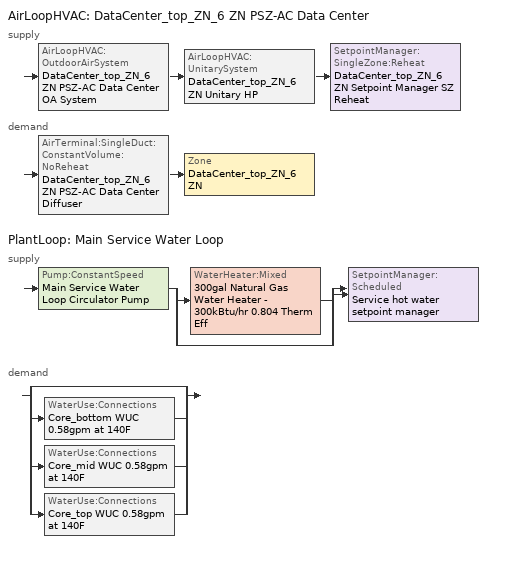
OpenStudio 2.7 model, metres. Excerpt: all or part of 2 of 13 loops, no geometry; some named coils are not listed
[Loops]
AirLoopHVAC 'DataCenter_top_ZN_6 ZN PSZ-AC Data Center'
 supply: AirLoopHVAC:OutdoorAirSystem 'DataCenter_top_ZN_6 ZN PSZ-AC Data Center OA System' > AirLoopHVAC:UnitarySystem 'DataCenter_top_ZN_6 ZN Unitary HP' > SetpointManager:SingleZone:Reheat 'DataCenter_top_ZN_6 ZN Setpoint Manager SZ Reheat'
 demand: AirTerminal:SingleDuct:ConstantVolume:NoReheat 'DataCenter_top_ZN_6 ZN PSZ-AC Data Center Diffuser' > Zone 'DataCenter_top_ZN_6 ZN'
PlantLoop 'Main Service Water Loop'
 supply: Pump:ConstantSpeed 'Main Service Water Loop Circulator Pump' > split
  | WaterHeater:Mixed '300gal Natural Gas Water Heater - 300kBtu/hr 0.804 Therm Eff'
  | bypass
  join > SetpointManager:Scheduled 'Service hot water setpoint manager'
 demand: split
  | bypass
  | WaterUse:Connections 'Core_bottom WUC 0.58gpm at 140F'
  | WaterUse:Connections 'Core_mid WUC 0.58gpm at 140F'
  | WaterUse:Connections 'Core_top WUC 0.58gpm at 140F'
[Sizing:Zone] Zone Cooling Design Supply Air Temperature Input Method=SupplyAirTemperature; Zone Cooling Design Supply Air Temperature {C}=12.7778; Zone Cooling Design Supply Air Temperature Difference {deltaC}=11.11; Zone Heating Design Supply Air Temperature Input Method=SupplyAirTemperature; Zone Heating Design Supply Air Temperature Difference {deltaC}=11.11; Zone Cooling Design Supply Air Humidity Ratio {kg-H2O/kg-air}=0.0085; Zone Heating Design Supply Air Humidity Ratio {kg-H2O/kg-air}=0.008; Heating Design Air Flow Method=DesignDay; Account for Dedicated Outdoor Air System=No; Dedicated Outdoor Air System Control Strategy=NeutralSupplyAir; Dedicated Outdoor Air Low Setpoint Temperature for Design {C}=autosize; Dedicated Outdoor Air High Setpoint Temperature for Design {C}=autosize
Name | Zone Heating Design Supply Air Temperature {C} | Cooling Design Air Flow Method
Basement ZN | 50 | DesignDayWithLimit
DataCenter_top_ZN_6 ZN | 40 | DesignDay
[Zone equipment]
DataCenter_top_ZN_6 ZN: DataCenter_top_ZN_6 ZN PSZ-AC Data Center Diffuser
[PlantLoop]
Main Service Water Loop: Glycol Concentration=0; Maximum Loop Temperature {C}=60; Minimum Loop Temperature {C}=10; Plant Loop Volume {m3}=Autocalculate; Load Distribution Scheme=Optimal
[Sizing:Plant]
Main Service Water Loop: Loop Type=Heating; Design Loop Exit Temperature {C}=60; Loop Design Temperature Difference {deltaC}=5; Sizing Option=NonCoincident; Zone Timesteps in Averaging Window=1; Coincident Sizing Factor Mode=None
[SetpointManager:Scheduled]
Service hot water setpoint manager: Control Variable=Temperature; Schedule=Service Water Loop Temp - 140F; Setpoint Node or NodeList=Main Service Water Loop Supply Outlet Node
[Pump:ConstantSpeed]
Main Service Water Loop Circulator Pump: Rated Flow Rate {m3/s}=autosize; Rated Pump Head {Pa}=29891; Rated Power Consumption {W}=autosize; Motor Efficiency=0.825; Fraction of Motor Inefficiencies to Fluid Stream=0; Pump Control Type=Intermittent; Design Power Sizing Method=PowerPerFlowPerPressure; Design Electric Power per Unit Flow Rate {W/(m3/s)}=348701.1; Design Shaft Power per Unit Flow Rate per Unit Head {W-s/m3-Pa}=1.28205
[AirLoopHVAC]
DataCenter_top_ZN_6 ZN PSZ-AC Data Center: Availability Schedule=DataCenter_top_ZN_6 ZN PSZ-AC Data Center Occ Sch; Design Supply Air Flow Rate {m3/s}=AutoSize
[Sizing:System]
DataCenter_top_ZN_6 ZN PSZ-AC Data Center: Type of Load to Size On=Sensible; Design Outdoor Air Flow Rate {m3/s}=Autosize; Central Heating Maximum System Air Flow Ratio=1; Preheat Design Temperature {C}=7.22222; Preheat Design Humidity Ratio {kg-H2O/kg-Air}=0.008; Precool Design Temperature {C}=12.7778; Precool Design Humidity Ratio {kg-H2O/kg-Air}=0.008; Central Cooling Design Supply Air Temperature {C}=12.7778; Central Heating Design Supply Air Temperature {C}=40; Sizing Option=Coincident; 100% Outdoor Air in Cooling=No; 100% Outdoor Air in Heating=No; Central Cooling Design Supply Air Humidity Ratio {kg-H2O/kg-Air}=0.0085; Central Heating Design Supply Air Humidity Ratio {kg-H2O/kg-Air}=0.008; Cooling Design Air Flow Method=DesignDay; Cooling Design Air Flow Rate {m3/s}=0; Heating Design Air Flow Method=DesignDay; Heating Design Air Flow Rate {m3/s}=0; System Outdoor Air Method=ZoneSum; Zone Maximum Outdoor Air Fraction=1; Cooling Supply Air Flow Rate Per Floor Area {m3/s-m2}=0.00996765; Cooling Fraction of Autosized Cooling Supply Air Flow Rate=1; Cooling Supply Air Flow Rate Per Unit Cooling Capacity {m3/s-W}=3.94755e-05; Heating Supply Air Flow Rate Per Floor Area {m3/s-m2}=0.00996765; Heating Fraction of Autosized Heating Supply Air Flow Rate=1; Heating Fraction of Autosized Cooling Supply Air Flow Rate=1; Heating Supply Air Flow Rate Per Unit Heating Capacity {m3/s-W}=3.15882e-05; Cooling Design Capacity Method=CoolingDesignCapacity; Cooling Design Capacity {W}=autosize; Cooling Design Capacity Per Floor Area {W/m2}=234.7; Fraction of Autosized Cooling Design Capacity=1; Heating Design Capacity Method=HeatingDesignCapacity; Heating Design Capacity {W}=autosize; Heating Design Capacity Per Floor Area {W/m2}=157; Fraction of Autosized Heating Design Capacity=1; Central Cooling Capacity Control Method=OnOff
[Controller:OutdoorAir]
DataCenter_top_ZN_6 ZN PSZ-AC Data Center OA System Controller: Minimum Outdoor Air Flow Rate {m3/s}=autosize; Maximum Outdoor Air Flow Rate {m3/s}=Autosize; Economizer Control Type=NoEconomizer; Economizer Control Action Type=ModulateFlow; Economizer Maximum Limit Dry-Bulb Temperature {C}=28; Economizer Maximum Limit Enthalpy {J/kg}=64000; Lockout Type=LockoutWithCompressor; Minimum Limit Type=FixedMinimum; Minimum Outdoor Air Schedule=DataCenter_top_ZN_6 ZN PSZ-AC Data Center Occ Sch; Controller Mechanical Ventilation=Controller Mechanical Ventilation 4; High Humidity Control=No; Heat Recovery Bypass Control Type=BypassWhenWithinEconomizerLimits
[Controller:MechanicalVentilation]
Controller Mechanical Ventilation 4: Availability Schedule=Always On Discrete; System Outdoor Air Method=ZoneSum
[AirLoopHVAC:OutdoorAirSystem]
DataCenter_top_ZN_6 ZN PSZ-AC Data Center OA System: Controller=DataCenter_top_ZN_6 ZN PSZ-AC Data Center OA System Controller
[SetpointManager:SingleZone:Reheat]
DataCenter_top_ZN_6 ZN Setpoint Manager SZ Reheat: Minimum Supply Air Temperature {C}=12.7778; Maximum Supply Air Temperature {C}=40; Control Zone=DataCenter_top_ZN_6 ZN; Setpoint Node or NodeList=DataCenter_top_ZN_6 ZN PSZ-AC Data Center Supply Outlet Node
[Fan:OnOff]
DataCenter_top_ZN_6 ZN PSZ-AC Data Center Fan: Availability Schedule=Always On Discrete; Fan Total Efficiency=0.53625; Pressure Rise {Pa}=622.722; Maximum Flow Rate {m3/s}=autosize; Motor Efficiency=0.825; Motor In Airstream Fraction=1; Fan Power Ratio Function of Speed Ratio Curve=Fan On Off Power Curve 3; Fan Efficiency Ratio Function of Speed Ratio Curve=Fan On Off Efficiency Curve 3
[Coil:Heating:Electric]
DataCenter_top_ZN_6 ZN PSZ-AC Data Center Electric Backup Htg Coil: Availability Schedule=Always On Discrete; Efficiency=1
[AirLoopHVAC:UnitarySystem]
DataCenter_top_ZN_6 ZN Unitary HP: Control Type=Load; Controlling Zone or Thermostat Location=DataCenter_top_ZN_6 ZN; Dehumidification Control Type=None; Supply Fan=DataCenter_top_ZN_6 ZN PSZ-AC Data Center Fan; Fan Placement=BlowThrough; Supply Air Fan Operating Mode Schedule=Always On Discrete; Heating Coil=DataCenter_top_ZN_6 ZN PSZ-AC Data Center Water-to-Air HP Htg Coil; DX Heating Coil Sizing Ratio=1; Cooling Coil=DataCenter_top_ZN_6 ZN PSZ-AC Data Center Water-to-Air HP Clg Coil; Use DOAS DX Cooling Coil=No; DOAS DX Cooling Coil Leaving Minimum Air Temperature {C}=2; Latent Load Control=SensibleOnlyLoadControl; Supplemental Heating Coil=DataCenter_top_ZN_6 ZN PSZ-AC Data Center Electric Backup Htg Coil; Supply Air Flow Rate During Cooling Operation {m3/s}=autosize; Supply Air Flow Rate During Heating Operation {m3/s}=autosize; Supply Air Flow Rate When No Cooling or Heating is Required {m3/s}=autosize; Maximum Supply Air Temperature {C}=80; Maximum Outdoor Dry-Bulb Temperature for Supplemental Heater Operation {C}=4.44444; Maximum Cycling Rate {cycles/hr}=2.5; Heat Pump Time Constant {s}=60; Fraction of On-Cycle Power Use=0.01; Heat Pump Fan Delay Time {s}=60; Ancilliary On-Cycle Electric Power {W}=0; Ancilliary Off-Cycle Electric Power {W}=0
[AirTerminal:SingleDuct:ConstantVolume:NoReheat]
DataCenter_top_ZN_6 ZN PSZ-AC Data Center Diffuser: Availability Schedule=Always On Discrete; Maximum Air Flow Rate {m3/s}=AutoSize
[WaterHeater:Mixed]
300gal Natural Gas Water Heater - 300kBtu/hr 0.804 Therm Eff: Tank Volume {m3}=1.13562; Setpoint Temperature Schedule=Service Water Loop Temp - 140F; Deadband Temperature Difference {deltaC}=2; Maximum Temperature Limit {C}=60; Heater Control Type=Cycle; Heater Maximum Capacity {W}=87921.3; Heater Fuel Type=NaturalGas; Heater Thermal Efficiency=0.803984; Off Cycle Parasitic Fuel Consumption Rate {W}=8376.58; Off Cycle Parasitic Fuel Type=NaturalGas; Off Cycle Parasitic Heat Fraction to Tank=0; On Cycle Parasitic Fuel Consumption Rate {W}=8376.58; On Cycle Parasitic Fuel Type=NaturalGas; On Cycle Parasitic Heat Fraction to Tank=0; Ambient Temperature Indicator=ThermalZone; Ambient Temperature Thermal Zone=Basement ZN; Off Cycle Loss Coefficient to Ambient Temperature {W/K}=11.2595; On Cycle Loss Coefficient to Ambient Temperature {W/K}=11.2595; Use Side Effectiveness=1; Source Side Effectiveness=1; Use Side Design Flow Rate {m3/s}=autosize; Source Side Design Flow Rate {m3/s}=autosize; Indirect Water Heating Recovery Time {hr}=1.5; Source Side Flow Control Mode=IndirectHeatPrimarySetpoint
[WaterUse:Connections]
Name | Water Use Equipment Name 1
Core_bottom WUC 0.58gpm at 140F | Core_bottom Service Water Use 0.58gpm at 140F
Core_mid WUC 0.58gpm at 140F | Core_mid Service Water Use 0.58gpm at 140F
Core_top WUC 0.58gpm at 140F | Core_top Service Water Use 0.58gpm at 140F
[WaterUse:Equipment:Definition] Peak Flow Rate {m3/s}=3.65923e-05; Sensible Fraction Schedule=Fraction Sensible - 0.2; Latent Fraction Schedule=Fraction Latent - 0.05
Name | Target Temperature Schedule
Main Service Water Use Def 0.58gpm | Mixed Water At Faucet Temp - 140F
Main Service Water Use Def 0.58gpm 1 | Mixed Water At Faucet Temp - 140F 1
Main Service Water Use Def 0.58gpm 2 | Mixed Water At Faucet Temp - 140F 2
[WaterUse:Equipment] Flow Rate Fraction Schedule=OfficeLarge BLDG_SWH_SCH
Name | Water Use Equipment Definition | Space
Core_bottom Service Water Use 0.58gpm at 140F | Main Service Water Use Def 0.58gpm | Core_bottom
Core_mid Service Water Use 0.58gpm at 140F | Main Service Water Use Def 0.58gpm 1 | Core_mid
Core_top Service Water Use 0.58gpm at 140F | Main Service Water Use Def 0.58gpm 2 | Core_top
[Schedule:Ruleset]
Name | Default Day Schedule | Summer Design Day Schedule | Winter Design Day Schedule
Service Water Loop Temp - 140F | Service Water Loop Temp - 140F Default
Fraction Sensible - 0.2 | Fraction Sensible - 0.2 Default
Fraction Latent - 0.05 | Fraction Latent - 0.05 Default
Mixed Water At Faucet Temp - 140F | Mixed Water At Faucet Temp - 140F Default
OfficeLarge BLDG_SWH_SCH | OfficeLarge BLDG_SWH_SCH Default | OfficeLarge BLDG_SWH_SCH Summer Design Day | OfficeLarge BLDG_SWH_SCH Winter Design Day
Mixed Water At Faucet Temp - 140F 1 | Mixed Water At Faucet Temp - 140F Default 1
Mixed Water At Faucet Temp - 140F 2 | Mixed Water At Faucet Temp - 140F Default 2
DataCenter_top_ZN_6 ZN PSZ-AC Data Center Occ Sch | DataCenter_top_ZN_6 ZN PSZ-AC Data Center Occ Sch Default | DataCenter_top_ZN_6 ZN PSZ-AC Data Center Occ Sch Summer Design Day | DataCenter_top_ZN_6 ZN PSZ-AC Data Center Occ Sch Winter Design Day
[Schedule:Day]
Service Water Loop Temp - 140F Default; Mixed Water At Faucet Temp - 140F Default; Mixed Water At Faucet Temp - 140F Default 1; Mixed Water At Faucet Temp - 140F Default 2: 24, 0, 60
Fraction Sensible - 0.2 Default: 24, 0, 0.2
Fraction Latent - 0.05 Default: 24, 0, 0.05
OfficeLarge BLDG_SWH_SCH Default: 6, 0, 0, 7, 0, 0.07, 11, 0, 0.04, 13, 0, 0.06, 14, 0, 0.09, 15, 0, 0.06, 21, 0, 0.04, 22, 0, 0.07, 24, 0, 0.04
OfficeLarge BLDG_SWH_SCH Summer Design Day; OfficeLarge BLDG_SWH_SCH SmrDsn|Wkdy Day: 6, 0, 0, 7, 0, 0.07, 8, 0, 0.19, 9, 0, 0.35, 10, 0, 0.38, 11, 0, 0.39, 12, 0, 0.47, 13, 0, 0.57, 14, 0, 0.54, 15, 0, 0.34, 16, 0, 0.33, 17, 0, 0.44, 18, 0, 0.26, 19, 0, 0.21, 20, 0, 0.15, 21, 0, 0.17, 22, 0, 0.08, 24, 0, 0.05
OfficeLarge BLDG_SWH_SCH Winter Design Day; OfficeLarge BLDG_SWH_SCH WntrDsn|Sat Day: 6, 0, 0, 7, 0, 0.07, 8, 0, 0.11, 9, 0, 0.15, 10, 0, 0.21, 11, 0, 0.19, 12, 0, 0.23, 13, 0, 0.2, 14, 0, 0.19, 15, 0, 0.15, 16, 0, 0.13, 17, 0, 0.14, 21, 0, 0.07, 22, 0, 0.09, 24, 0, 0.05
DataCenter_top_ZN_6 ZN PSZ-AC Data Center Occ Sch Default; DataCenter_top_ZN_6 ZN PSZ-AC Data Center Occ Sch Winter Design Day; DataCenter_top_ZN_6 ZN PSZ-AC Data Center Occ Sch Summer Design Day: 24, 0, 1
DataCenter_top_ZN_6 ZN PSZ-AC Data Center Occ Sch Monday; DataCenter_top_ZN_6 ZN PSZ-AC Data Center Occ Sch Tuesday; DataCenter_top_ZN_6 ZN PSZ-AC Data Center Occ Sch Wednesday; DataCenter_top_ZN_6 ZN PSZ-AC Data Center Occ Sch Thursday; DataCenter_top_ZN_6 ZN PSZ-AC Data Center Occ Sch Friday; DataCenter_top_ZN_6 ZN PSZ-AC Data Center Occ Sch Saturday; DataCenter_top_ZN_6 ZN PSZ-AC Data Center Occ Sch Sunday: 24, 0, 0
[Schedule:Rule] Date Specification Type=DateRange; Start Month=1; Start Day=1; End Month=12
Name | Schedule Ruleset | Rule Order | Day Schedule | Apply Monday | Apply Tuesday | Apply Wednesday | Apply Thursday | Apply Friday | End Day | Apply Saturday | Apply Sunday
Schedule Rule 17 | OfficeLarge BLDG_SWH_SCH | 1 | OfficeLarge BLDG_SWH_SCH SmrDsn|Wkdy Day | Yes | Yes | Yes | Yes | Yes | 31
Schedule Rule 18 | OfficeLarge BLDG_SWH_SCH | 0 | OfficeLarge BLDG_SWH_SCH WntrDsn|Sat Day |  |  |  |  |  | 31 | Yes
DataCenter_top_ZN_6 ZN PSZ-AC Data Center Occ Sch Monday Rule | DataCenter_top_ZN_6 ZN PSZ-AC Data Center Occ Sch | 6 | DataCenter_top_ZN_6 ZN PSZ-AC Data Center Occ Sch Monday | Yes |  |  |  |  | 25
DataCenter_top_ZN_6 ZN PSZ-AC Data Center Occ Sch Tuesday Rule | DataCenter_top_ZN_6 ZN PSZ-AC Data Center Occ Sch | 5 | DataCenter_top_ZN_6 ZN PSZ-AC Data Center Occ Sch Tuesday |  | Yes |  |  |  | 26
DataCenter_top_ZN_6 ZN PSZ-AC Data Center Occ Sch Wednesday Rule | DataCenter_top_ZN_6 ZN PSZ-AC Data Center Occ Sch | 4 | DataCenter_top_ZN_6 ZN PSZ-AC Data Center Occ Sch Wednesday |  |  | Yes |  |  | 27
DataCenter_top_ZN_6 ZN PSZ-AC Data Center Occ Sch Thursday Rule | DataCenter_top_ZN_6 ZN PSZ-AC Data Center Occ Sch | 3 | DataCenter_top_ZN_6 ZN PSZ-AC Data Center Occ Sch Thursday |  |  |  | Yes |  | 28
DataCenter_top_ZN_6 ZN PSZ-AC Data Center Occ Sch Friday Rule | DataCenter_top_ZN_6 ZN PSZ-AC Data Center Occ Sch | 2 | DataCenter_top_ZN_6 ZN PSZ-AC Data Center Occ Sch Friday |  |  |  |  | Yes | 29
DataCenter_top_ZN_6 ZN PSZ-AC Data Center Occ Sch Saturday Rule | DataCenter_top_ZN_6 ZN PSZ-AC Data Center Occ Sch | 1 | DataCenter_top_ZN_6 ZN PSZ-AC Data Center Occ Sch Saturday |  |  |  |  |  | 30 | Yes
DataCenter_top_ZN_6 ZN PSZ-AC Data Center Occ Sch Sunday Rule | DataCenter_top_ZN_6 ZN PSZ-AC Data Center Occ Sch | 0 | DataCenter_top_ZN_6 ZN PSZ-AC Data Center Occ Sch Sunday |  |  |  |  |  | 31 |  | Yes
[Schedule:Constant]
Always On Discrete: Value=1
[Curve:Exponent]
Fan On Off Power Curve 3: Coefficient1 Constant=1; Coefficient2 Constant=0; Coefficient3 Constant=0; Minimum Value of x=0; Maximum Value of x=1
[Curve:Cubic]
Fan On Off Efficiency Curve 3: Coefficient1 Constant=1; Coefficient2 x=0; Coefficient3 x**2=0; Coefficient4 x**3=0; Minimum Value of x=0; Maximum Value of x=1
